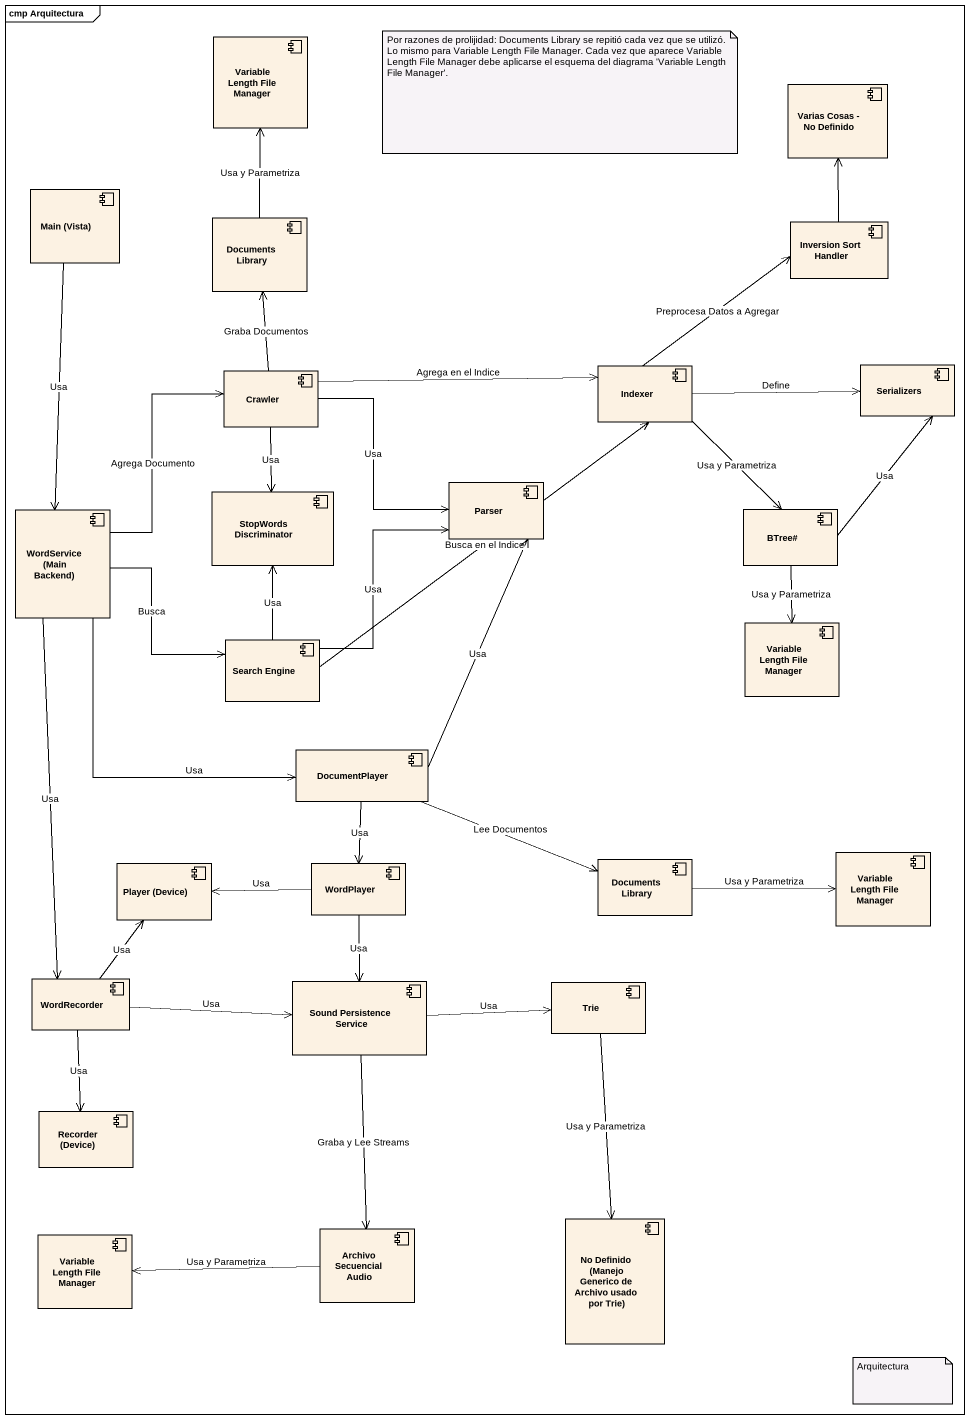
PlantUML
@startuml
mainframe cmp Arquitectura
component "Variable Length File Manager" as Variable_Length_File_Manager
component "Varias Cosas - No Definido" as Varias_Cosas_No_Definido
component "Main (Vista)" as Main_Vista
component "Documents Library" as Documents_Library
component "Inversion Sort Handler" as Inversion_Sort_Handler
component Crawler
component Indexer
component Serializers
component Parser
component "WordService (Main Backend)" as WordService_Main_Backend
component "StopWords Discriminator" as StopWords_Discriminator
component "BTree#" as BTree
component "Search Engine" as Search_Engine
component "Variable Length File Manager" as Variable_Length_File_Manager_2
component DocumentPlayer
component "Player (Device)" as Player_Device
component WordPlayer
component "Documents Library" as Documents_Library_2
component "Variable Length File Manager" as Variable_Length_File_Manager_3
component WordRecorder
component "Sound Persistence Service" as Sound_Persistence_Service
component Trie
component "Recorder (Device)" as Recorder_Device
component "No Definido (Manejo Generico de Archivo usado por Trie)" as No_Definido_Manejo_Generico
component "Variable Length File Manager" as Variable_Length_File_Manager_4
component "Archivo Secuencial Audio" as Archivo_Secuencial_Audio
Main_Vista --> WordService_Main_Backend : Usa
Documents_Library -up-> Variable_Length_File_Manager : Usa y Parametriza
Inversion_Sort_Handler -up-> Varias_Cosas_No_Definido
Crawler -up-> Documents_Library : Graba Documentos
Crawler -right-> Indexer : Agrega en el Indice
Crawler -right-> Parser : Usa
Crawler --> StopWords_Discriminator : Usa
Indexer -up-> Inversion_Sort_Handler : Preprocesa Datos a Agregar
Indexer -right-> Serializers : Define
Indexer --> BTree : Usa y Parametriza
WordService_Main_Backend -up-> Crawler : Agrega Documento
WordService_Main_Backend -right-> Search_Engine : Busca
WordService_Main_Backend --> DocumentPlayer : Usa
WordService_Main_Backend --> WordRecorder : Usa
BTree -up-> Serializers : Usa
BTree --> Variable_Length_File_Manager_2 : Usa y Parametriza
Search_Engine -up-> Indexer : Busca en el Indice
Search_Engine -up-> Parser : Usa
Search_Engine -up-> StopWords_Discriminator : Usa
DocumentPlayer -up-> Parser : Usa
DocumentPlayer --> WordPlayer : Usa
DocumentPlayer -right-> Documents_Library_2 : Lee Documentos
WordPlayer -left-> Player_Device : Usa
WordPlayer --> Sound_Persistence_Service : Usa
Documents_Library_2 -right-> Variable_Length_File_Manager_3 : Usa y Parametriza
WordRecorder -up-> Player_Device : Usa
WordRecorder -right-> Sound_Persistence_Service : Usa
WordRecorder --> Recorder_Device : Usa
Sound_Persistence_Service -right-> Trie : Usa
Sound_Persistence_Service --> Archivo_Secuencial_Audio : Graba y Lee Streams
Trie --> No_Definido_Manejo_Generico : Usa y Parametriza
Archivo_Secuencial_Audio -left-> Variable_Length_File_Manager_4 : Usa y Parametriza
note as N1
  Por razones de prolijidad: Documents Library se repitió cada vez que se utilizó. Lo mismo para Variable Length File Manager. Cada vez que aparece Variable Length File Manager debe aplicarse el esquema del diagrama 'Variable Length File Manager'.
end note
note as N2
  Arquitectura
end note
@enduml
